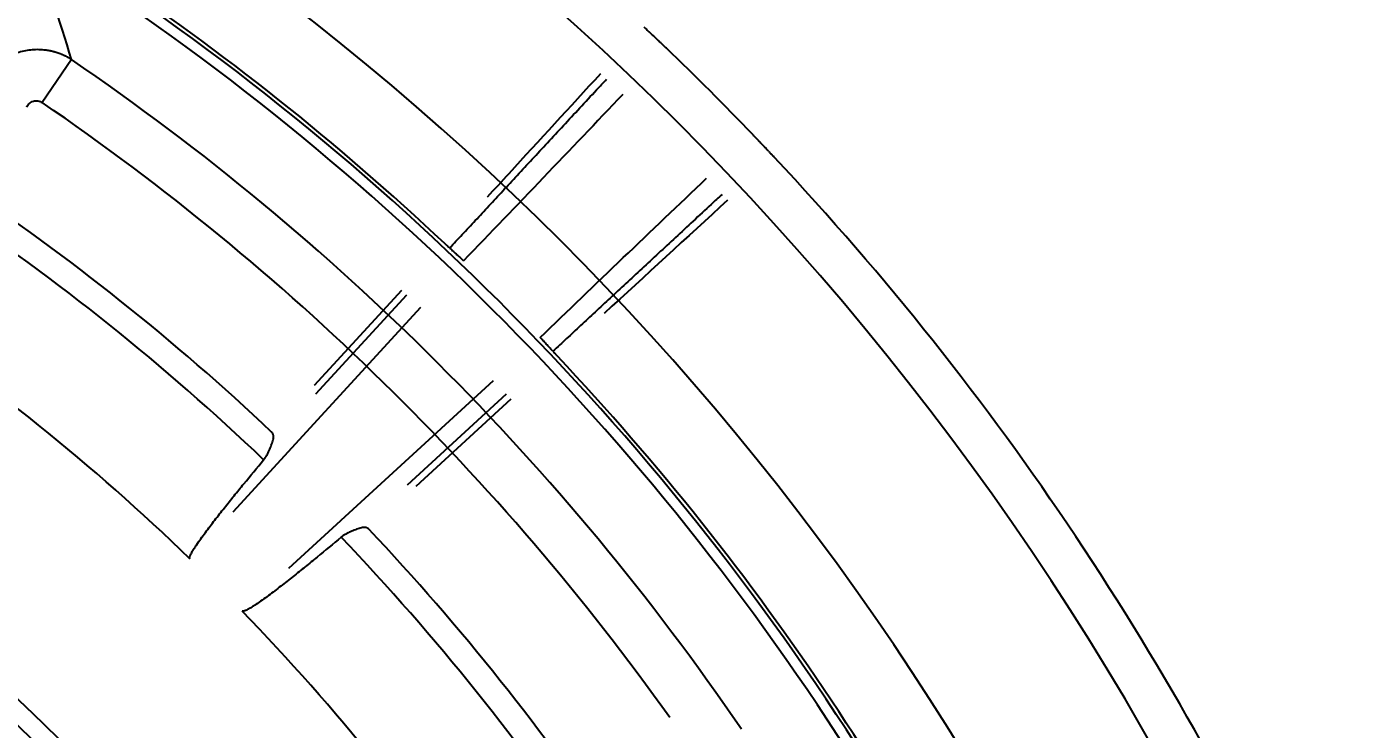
# Model space of a CAD drawing. Header units: millimetres. Extents: x 18 to 755, y 19 to 576.
# Drawn here: x 228.7 to 291.9, y 319.7 to 352.9 of the extents above; entities that cross this region are included whole.
import ezdxf

# ---------------------------------------------------------------- set-up
doc = ezdxf.new("R2010")
doc.units = ezdxf.units.MM
doc.layers.add('1', color=7, linetype='Continuous', true_color=0xffffff)
doc.styles.add('Arial', font='Arial')
doc.dimstyles.get("Standard").update_dxf_attribs({"dimtxt": 0.18, "dimasz": 0.18, "dimexe": 0.18, "dimexo": 0.0625, "dimgap": 0.09, "dimtad": 0, "dimtih": 1, "dimtoh": 1, "dimdec": 4, "dimzin": 0, "dimdsep": 46, "dimtxsty": 'Standard', "dimcen": 0.09, "dimadec": 0, "dimazin": 0, "dimtfac": 1, "dimtdec": 4, "dimtofl": 0, "dimtmove": 0, "dimatfit": 3, "dimfxl": 1, "dimtolj": 1, "dimtzin": 0, "dimarcsym": 0})

# ---------------------------------------------------------------- blocks, each defined once
blk = doc.blocks.new('_U8')
at = {"layer": '1', "color": 18, "linetype": 'Continuous', "lineweight": 13}
for p, q in [((301.132, 324.823), (298.454, 331.29)), ((287.001, 311.393), (305.659, 319.121)), ((303.811, 318.356), (309.731, 304.063)), ((292.922, 297.1), (311.579, 304.828)), ((309.731, 304.063), (334.856, 243.408)), ((312.41, 297.596), (315.089, 291.129))]:
    blk.add_line(p, q, dxfattribs=at)
at = {"layer": '1', "color": 18}
for points in [[(300.055, 324.376), (302.21, 325.269), (303.811, 318.356)], [(313.488, 298.042), (311.332, 297.149), (309.731, 304.063)]]:
    blk.add_solid(points, dxfattribs=at)
at = {"layer": 'Defpoints', "color": 0}
for p in [(287.001, 311.393), (309.731, 304.063), (292.922, 297.1)]:
    blk.add_point(p, dxfattribs=at)
at = {"layer": '1', "color": 18, "lineweight": -3, "insert": (327.636, 292.537), "char_height": 7, "attachment_point": 1, "rotation": 292.5, "style": 'Arial'}
blk.add_mtext('\\A1; %%c15,5 \\fArial|b0|i0;\\C18;\\H7.00;\\fArial|b0|i0;x 8\\fArial|b0|i0;\\H7.00;\\C18;', dxfattribs=at)

msp = doc.modelspace()

# ---------------------------------------------------------------- linework, layer by layer
at = {"layer": '1', "color": 7, "lineweight": -3}
for p, q in [((230.831, 351.309), (229.443, 349.276)), ((248.461, 342.617), (248.461, 342.617)), ((242.311, 335.916), (246.433, 340.407)), ((242.37, 335.508), (246.669, 340.192)), ((247.321, 339.594), (238.448, 329.926)), ((253.79, 337.288), (253.79, 337.288)), ((241.099, 327.275), (250.767, 336.148)), ((251.366, 335.495), (246.681, 331.197)), ((251.58, 335.259), (247.089, 331.138))]:
    msp.add_line(p, q, dxfattribs=at)
for radius, start, end in [(136.863, 270, 90), (129, 270, 90), (125.094, 46.72625, 65.77375), (124.92, 32.23044, 57.76956), (124.427, 32.23044, 57.76956), (113, 46.64807, 65.85193), (111.791, 46.32797, 66.17203), (139, 43.81097, 46.18904), (120.809, 34.32386, 55.67614), (118.347, 35.46888, 55.67614), (106, 45.94369, 66.55631), (95.586, 270, 90), (94.686, 270, 90), (139, 24.29924, 43.20076), (94.086, 270, 90), (125.094, 24.22625, 43.27375), (113, 24.14807, 43.35193), (111.791, 23.82797, 43.67203), (106, 23.44369, 44.05631)]:
    msp.add_arc((162.711, 251.538), radius, start, end, dxfattribs=at)
for points in [[(230.831, 351.309), (230.255, 353.162), (229.668, 354.988), (229.071, 356.792)], [(256.875, 349.666), (254.378, 347.034), (251.871, 344.412), (249.35, 341.804)], [(252.977, 338.176), (255.585, 340.698), (258.207, 343.205), (260.839, 345.702)], [(261.826, 344.662), (259.884, 342.88), (257.942, 341.098), (256.001, 339.316)]]:
    msp.add_open_spline(points, degree=3, dxfattribs=at)
for points, knots in [([(257.864, 352.863), (257.879, 352.849), (257.893, 352.836), (257.922, 352.809), (257.936, 352.795), (257.978, 352.756), (258.005, 352.731), (258.042, 352.696), (258.054, 352.684), (258.077, 352.663), (258.098, 352.643), (258.117, 352.625), (258.134, 352.608), (258.142, 352.601), (258.15, 352.594)], [0, 0, 0, 0, 0.125, 0.125, 0.25, 0.25, 0.5, 0.5, 0.625, 0.625, 0.75, 0.875, 0.875, 1, 1, 1, 1]), ([(258.938, 351.844), (258.898, 351.882), (258.858, 351.92), (258.78, 351.995), (258.741, 352.032), (258.683, 352.088), (258.664, 352.106), (258.626, 352.142), (258.607, 352.16), (258.552, 352.212), (258.481, 352.28), (258.415, 352.343), (258.375, 352.38), (258.368, 352.388), (258.352, 352.403), (258.329, 352.424), (258.308, 352.445), (258.266, 352.484), (258.24, 352.509), (258.204, 352.543), (258.192, 352.554), (258.17, 352.575), (258.16, 352.585), (258.15, 352.594)], [0, 0, 0, 0, 0.125, 0.125, 0.25, 0.25, 0.3125, 0.3125, 0.375, 0.375, 0.5, 0.625, 0.625, 0.65625, 0.65625, 0.6875, 0.75, 0.75, 0.875, 0.875, 0.9375, 0.9375, 1, 1, 1, 1]), ([(230.831, 351.309), (230.824, 351.314), (230.809, 351.323), (230.786, 351.338), (230.763, 351.351), (230.74, 351.365), (230.717, 351.378), (230.694, 351.392), (230.671, 351.405), (230.648, 351.417), (230.625, 351.43), (230.601, 351.442), (230.578, 351.454), (230.555, 351.466), (230.531, 351.477), (230.508, 351.488), (230.485, 351.499), (230.461, 351.51), (230.438, 351.521), (230.414, 351.531), (230.391, 351.541), (230.367, 351.551), (230.344, 351.56), (230.32, 351.57), (230.297, 351.579), (230.274, 351.588), (230.25, 351.596), (230.227, 351.605), (230.204, 351.613), (230.18, 351.621), (230.157, 351.628), (230.134, 351.636), (230.111, 351.643), (230.088, 351.65), (230.065, 351.657), (230.042, 351.664), (230.019, 351.67), (229.996, 351.676), (229.973, 351.682), (229.951, 351.688), (229.928, 351.693), (229.906, 351.699), (229.883, 351.704), (229.861, 351.709), (229.839, 351.714), (229.817, 351.718), (229.795, 351.723), (229.773, 351.727), (229.752, 351.731), (229.73, 351.735), (229.709, 351.738), (229.687, 351.742), (229.666, 351.745), (229.645, 351.748), (229.522, 351.765), (229.296, 351.784), (228.968, 351.775), (228.646, 351.731), (228.333, 351.656), (228.031, 351.548), (227.738, 351.408), (227.459, 351.235), (227.274, 351.092), (227.17, 351), (227.138, 350.97), (227.105, 350.94), (227.073, 350.909), (227.04, 350.877), (227.008, 350.844), (226.976, 350.81), (226.944, 350.775), (226.912, 350.739), (226.88, 350.702), (226.849, 350.665), (226.817, 350.626), (226.787, 350.587), (226.756, 350.546), (226.726, 350.505), (226.697, 350.463), (226.668, 350.42), (226.639, 350.376), (226.612, 350.332), (226.584, 350.287), (226.558, 350.241), (226.532, 350.194), (226.507, 350.146), (226.482, 350.098), (226.459, 350.049), (226.443, 350.016), (226.436, 350)], [0, 0, 0, 0, 0.005214, 0.010417, 0.015608, 0.020787, 0.025954, 0.031108, 0.036248, 0.041374, 0.046486, 0.051583, 0.056664, 0.06173, 0.066779, 0.071811, 0.076826, 0.081824, 0.086803, 0.091764, 0.096705, 0.101628, 0.10653, 0.111412, 0.116273, 0.121113, 0.125932, 0.130728, 0.135502, 0.140253, 0.144981, 0.149686, 0.154366, 0.159022, 0.163653, 0.168259, 0.17284, 0.177394, 0.181923, 0.186425, 0.1909, 0.195347, 0.199767, 0.204159, 0.208523, 0.212858, 0.217165, 0.221442, 0.225689, 0.229907, 0.234095, 0.238252, 0.242379, 0.246475, 0.250539, 0.313975, 0.377045, 0.439327, 0.500425, 0.561427, 0.623616, 0.6866, 0.749954, 0.758257, 0.766687, 0.775244, 0.783923, 0.792724, 0.801643, 0.810677, 0.819824, 0.829081, 0.838444, 0.847912, 0.857479, 0.867144, 0.876903, 0.886752, 0.896688, 0.906707, 0.916806, 0.92698, 0.937227, 0.947541, 0.957921, 0.96836, 0.978856, 0.989404, 1, 1, 1, 1]), ([(250.49, 344.827), (250.827, 345.195), (251.165, 345.563), (252.947, 347.505), (254.391, 349.079), (255.836, 350.653)], [0, 0, 0, 0, 0.189502, 0.189502, 1, 1, 1, 1]), ([(248.697, 342.403), (248.895, 342.616), (249.299, 343.05), (249.916, 343.713), (250.554, 344.4), (251.215, 345.111), (251.898, 345.847), (252.603, 346.607), (253.33, 347.39), (254.079, 348.199), (254.851, 349.031), (255.531, 349.765), (255.954, 350.221), (256.112, 350.392)], [0, 0, 0, 0, 0.080058, 0.163122, 0.249192, 0.338269, 0.430351, 0.52544, 0.623534, 0.724635, 0.828742, 0.935855, 1, 1, 1, 1]), ([(228.71, 349.058), (228.739, 349.126), (228.781, 349.187), (228.889, 349.285), (228.954, 349.323), (229.093, 349.364), (229.168, 349.369), (229.313, 349.345), (229.382, 349.317), (229.443, 349.276)], [0, 0, 0, 0, 0.25, 0.25, 0.5, 0.5, 0.75, 0.75, 1, 1, 1, 1]), ([(263.768, 346.976), (263.749, 346.996), (263.707, 347.04), (263.658, 347.092), (263.618, 347.134), (263.605, 347.149), (263.576, 347.179), (263.561, 347.194), (263.516, 347.242), (263.454, 347.307), (263.386, 347.379), (263.342, 347.425), (263.333, 347.434), (263.315, 347.453), (263.288, 347.481), (263.261, 347.51), (263.206, 347.567), (263.169, 347.606), (263.113, 347.665), (263.094, 347.685), (263.056, 347.725), (263.036, 347.745), (263.017, 347.765)], [0, 0, 0, 0, 0.125, 0.25, 0.25, 0.3125, 0.3125, 0.375, 0.375, 0.5, 0.625, 0.625, 0.65625, 0.65625, 0.6875, 0.75, 0.75, 0.875, 0.875, 0.9375, 0.9375, 1, 1, 1, 1]), ([(263.768, 346.976), (263.781, 346.962), (263.797, 346.945), (263.826, 346.914), (263.836, 346.903), (263.858, 346.881), (263.88, 346.857), (263.905, 346.831), (263.923, 346.811), (263.93, 346.804), (263.943, 346.79), (263.949, 346.784), (263.969, 346.763), (263.982, 346.749), (264.009, 346.72), (264.023, 346.706), (264.036, 346.691)], [0, 0, 0, 0, 0.25, 0.25, 0.375, 0.375, 0.5, 0.625, 0.625, 0.6875, 0.6875, 0.75, 0.75, 0.875, 0.875, 1, 1, 1, 1]), ([(261.566, 344.939), (261.396, 344.781), (260.941, 344.36), (260.208, 343.681), (259.377, 342.911), (258.569, 342.161), (257.785, 341.434), (257.025, 340.729), (256.289, 340.046), (255.577, 339.384), (254.888, 338.745), (254.224, 338.127), (253.789, 337.722), (253.576, 337.524)], [0, 0, 0, 0, 0.063697, 0.170721, 0.274768, 0.375839, 0.473933, 0.569052, 0.661194, 0.75036, 0.83655, 0.919763, 1, 1, 1, 1]), ([(248.697, 342.403), (248.689, 342.41), (248.681, 342.417), (248.664, 342.432), (248.656, 342.44), (248.628, 342.465), (248.609, 342.482), (248.579, 342.51), (248.569, 342.519), (248.548, 342.538), (248.537, 342.548), (248.505, 342.577), (248.483, 342.597), (248.461, 342.617)], [0, 0, 0, 0, 0.125, 0.125, 0.25, 0.25, 0.5, 0.5, 0.625, 0.625, 0.75, 0.75, 1, 1, 1, 1]), ([(248.697, 342.403), (248.739, 342.365), (248.786, 342.323), (248.886, 342.231), (248.94, 342.181), (249.053, 342.077), (249.112, 342.023), (249.231, 341.913), (249.291, 341.858), (249.35, 341.804)], [0, 0, 0, 0, 0.25, 0.25, 0.5, 0.5, 0.75, 0.75, 1, 1, 1, 1]), ([(253.576, 337.524), (253.537, 337.567), (253.494, 337.613), (253.402, 337.714), (253.353, 337.767), (253.25, 337.879), (253.197, 337.937), (253.088, 338.055), (253.033, 338.116), (252.977, 338.176)], [0, 0, 0, 0, 0.25, 0.25, 0.5, 0.5, 0.75, 0.75, 1, 1, 1, 1]), ([(253.576, 337.524), (253.583, 337.516), (253.59, 337.508), (253.605, 337.491), (253.613, 337.482), (253.638, 337.455), (253.656, 337.436), (253.683, 337.405), (253.692, 337.395), (253.712, 337.374), (253.721, 337.363), (253.75, 337.331), (253.77, 337.31), (253.79, 337.288)], [0, 0, 0, 0, 0.125, 0.125, 0.25, 0.25, 0.5, 0.5, 0.625, 0.625, 0.75, 0.75, 1, 1, 1, 1]), ([(240.341, 333.298), (240.353, 333.331), (240.362, 333.365), (240.37, 333.417), (240.372, 333.435), (240.374, 333.47), (240.374, 333.487), (240.371, 333.524), (240.368, 333.542), (240.362, 333.568), (240.36, 333.577), (240.354, 333.595), (240.351, 333.604), (240.34, 333.63), (240.331, 333.646), (240.315, 333.67), (240.309, 333.677), (240.297, 333.692), (240.29, 333.699), (240.283, 333.706)], [0, 0, 0, 0, 0.25, 0.25, 0.375, 0.375, 0.5, 0.5, 0.625, 0.625, 0.6875, 0.6875, 0.75, 0.75, 0.875, 0.875, 0.9375, 0.9375, 1, 1, 1, 1]), ([(239.906, 332.397), (239.962, 332.464), (240.01, 332.535), (240.095, 332.682), (240.133, 332.757), (240.184, 332.873), (240.2, 332.912), (240.231, 332.989), (240.246, 333.028), (240.289, 333.145), (240.315, 333.222), (240.341, 333.298)], [0, 0, 0, 0, 0.25, 0.25, 0.5, 0.5, 0.625, 0.625, 0.75, 0.75, 1, 1, 1, 1]), ([(236.42, 327.715), (236.417, 327.718), (236.414, 327.721), (236.411, 327.728), (236.41, 327.732), (236.408, 327.739), (236.407, 327.743), (236.407, 327.751), (236.407, 327.755), (236.408, 327.766), (236.409, 327.774), (236.412, 327.789), (236.413, 327.797), (236.419, 327.819), (236.424, 327.833), (236.435, 327.862), (236.441, 327.876), (236.46, 327.918), (236.474, 327.945), (236.503, 328), (236.518, 328.026), (236.563, 328.106), (236.595, 328.158), (236.661, 328.261), (236.695, 328.312), (236.797, 328.465), (236.867, 328.565), (237.009, 328.764), (237.081, 328.863), (237.3, 329.157), (237.448, 329.352), (237.747, 329.739), (237.898, 329.931), (238.202, 330.314), (238.355, 330.505), (238.662, 330.886), (238.817, 331.076), (239.281, 331.644), (239.593, 332.021), (239.906, 332.397)], [0, 0, 0, 0, 0.001953, 0.001953, 0.003906, 0.003906, 0.005859, 0.005859, 0.007813, 0.007813, 0.011719, 0.011719, 0.015625, 0.015625, 0.023438, 0.023438, 0.03125, 0.03125, 0.046875, 0.046875, 0.0625, 0.0625, 0.09375, 0.09375, 0.125, 0.125, 0.1875, 0.1875, 0.25, 0.25, 0.375, 0.375, 0.5, 0.5, 0.625, 0.625, 0.75, 0.75, 1, 1, 1, 1]), ([(244.471, 329.168), (244.395, 329.142), (244.318, 329.116), (244.165, 329.059), (244.088, 329.029), (243.935, 328.961), (243.859, 328.924), (243.766, 328.87), (243.747, 328.859), (243.711, 328.836), (243.692, 328.824), (243.638, 328.787), (243.603, 328.761), (243.57, 328.733)], [0, 0, 0, 0, 0.25, 0.25, 0.5, 0.5, 0.75, 0.75, 0.8125, 0.8125, 0.875, 0.875, 1, 1, 1, 1]), ([(244.879, 329.11), (244.866, 329.124), (244.851, 329.136), (244.828, 329.152), (244.82, 329.157), (244.803, 329.166), (244.786, 329.174), (244.769, 329.181), (244.751, 329.186), (244.742, 329.189), (244.715, 329.195), (244.698, 329.198), (244.662, 329.2), (244.644, 329.201), (244.609, 329.199), (244.591, 329.197), (244.539, 329.188), (244.505, 329.179), (244.471, 329.168)], [0, 0, 0, 0, 0.125, 0.125, 0.1875, 0.1875, 0.25, 0.3125, 0.3125, 0.375, 0.375, 0.5, 0.5, 0.625, 0.625, 0.75, 0.75, 1, 1, 1, 1]), ([(243.57, 328.733), (243.194, 328.419), (242.817, 328.108), (242.249, 327.643), (242.059, 327.489), (241.678, 327.181), (241.487, 327.028), (241.104, 326.724), (240.911, 326.573), (240.524, 326.274), (240.33, 326.126), (240.035, 325.907), (239.936, 325.835), (239.737, 325.693), (239.637, 325.623), (239.484, 325.521), (239.433, 325.487), (239.33, 325.421), (239.278, 325.389), (239.198, 325.344), (239.172, 325.329), (239.118, 325.3), (239.09, 325.286), (239.048, 325.268), (239.034, 325.262), (239.006, 325.251), (238.991, 325.246), (238.969, 325.24), (238.962, 325.238), (238.947, 325.235), (238.939, 325.234), (238.927, 325.234), (238.924, 325.234), (238.916, 325.234), (238.912, 325.235), (238.905, 325.236), (238.901, 325.238), (238.894, 325.241), (238.891, 325.243), (238.888, 325.246)], [0, 0, 0, 0, 0.25, 0.25, 0.375, 0.375, 0.5, 0.5, 0.625, 0.625, 0.75, 0.75, 0.8125, 0.8125, 0.875, 0.875, 0.90625, 0.90625, 0.9375, 0.9375, 0.953125, 0.953125, 0.96875, 0.96875, 0.976562, 0.976562, 0.984375, 0.984375, 0.988281, 0.988281, 0.992187, 0.992187, 0.994141, 0.994141, 0.996094, 0.996094, 0.998047, 0.998047, 1, 1, 1, 1])]:
    msp.add_open_spline(points, degree=3, knots=knots, dxfattribs=at)

# ---------------------------------------------------------------- dimensions: what is measured, and where the dimension line sits
dim = msp.add_linear_dim(base=(309.731, 304.063), p1=(287.001, 311.393), p2=(292.922, 297.1), angle=292.5, text=' <> \\fArial|b0|i0;\\C18;\\H7.00;\\fArial|b0|i0;x 8\\fArial|b0|i0;\\H7.00;\\C18;', dimstyle='Standard', override={"dimtxt": 7, "dimasz": 7, "dimexe": 2, "dimexo": 0, "dimgap": 3.5, "dimtad": 1, "dimtih": 0, "dimtoh": 0, "dimdec": 1, "dimlfac": 1, "dimzin": 8, "dimdsep": 44, "dimlunit": 2, "dimpost": '%%c<>', "dimtxsty": 'Arial', "dimsah": 1, "dimse1": 0, "dimse2": 0, "dimsd1": 0, "dimsd2": 0, "dimclrd": 18, "dimclre": 18, "dimclrt": 18, "dimtol": 0, "dimtm": -0.1, "dimtfac": 1, "dimtdec": 2, "dimtofl": 1, "dimtmove": 0, "dimtzin": 8, "dimlwd": 13, "dimlwe": 13}, dxfattribs=at)
dim.commit()
dim.dimension.update_dxf_attribs({"geometry": '_U8', "text_midpoint": (324.972, 267.268), "dimtype": 160})

doc.saveas('drawing.dxf')
